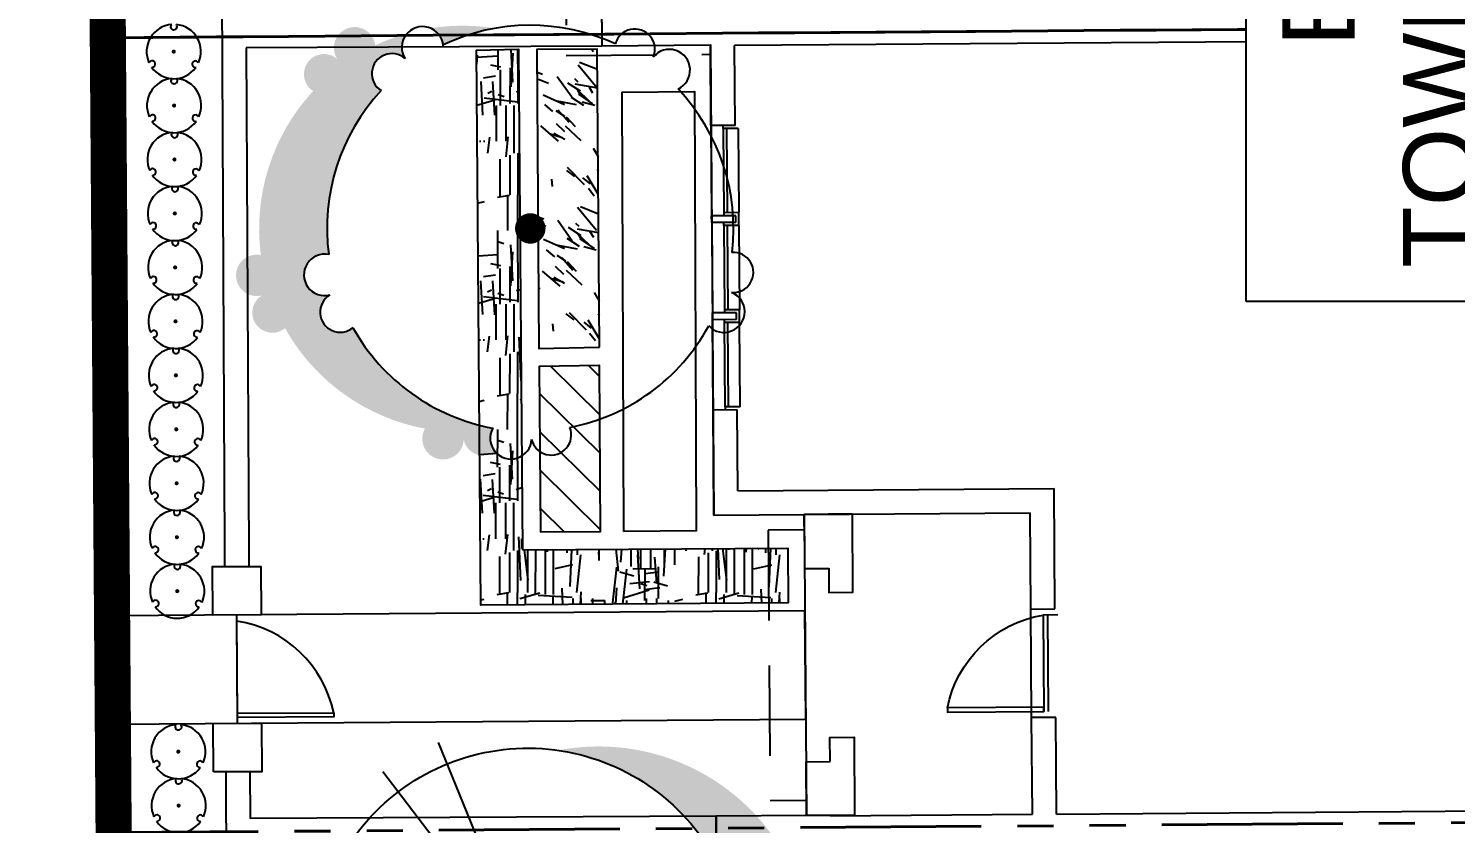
# Model space of a CAD drawing. Header units: feet. Extents: x 919634 to 928945, y 707022 to 708026.
# Drawn here: x 920102.47 to 920141.94, y 707150.99 to 707172.99 of the extents above; entities that cross this region are included whole.
import ezdxf

# ---------------------------------------------------------------- set-up
doc = ezdxf.new("R2010")
doc.units = ezdxf.units.FT
doc.header["$LTSCALE"] = 20
doc.header["$MEASUREMENT"] = 0
for name, pattern in [('PHANTOM2', [1.25, 0.625, -0.125, 0.125, -0.125, 0.125, -0.125]), ('Site Plan$0$HIDDEN2', [0.1875, 0.125, -0.0625]), ('Site Plan$0$PHANTOM2', [1.25, 0.625, -0.125, 0.125, -0.125, 0.125, -0.125])]:
    doc.linetypes.add(name, pattern=pattern)
doc.layers.add('-u-site-propline', color=7, linetype='PHANTOM2', true_color=0xd10000)
for name, color, linetype in [('-u-site-xref', 7, 'Continuous'), ('LK-SHRB-035M', 4, 'Continuous'), ('LK-SHRB-TRNK', 3, 'Continuous'), ('LP-SHRB', 7, 'Continuous'), ('Site Plan$0$-u-site-bldg ID', 7, 'Continuous'), ('Site Plan$0$-u-site-bldg-slab', 6, 'Continuous'), ('Site Plan$0$-u-site-bldg_interior', 252, 'Continuous'), ('Site Plan$0$-u-site-fence', 4, 'Site Plan$0$FENCELINE1'), ('Site Plan$0$-u-site-wall', 4, 'Continuous'), ('Site Plan$0$A-DOOR', 253, 'Continuous'), ('Site Plan$0$SP-BLDG-ROOF ABOVE', 4, 'Site Plan$0$HIDDEN2'), ('x-RL TH7-LP Block$0$L-002', 253, 'Continuous'), ('x-RL TH7-LP Block$0$LK-TREE-013M', 253, 'Continuous'), ('x-RL TH7-LP Block$0$LK-TREE-035M', 253, 'Continuous'), ('x-RL TH7-LP Block$0$LK-TREE-050M', 253, 'Continuous'), ('x-RL TH7-LP Block$0$LK-TREE-TRNK', 253, 'Continuous'), ('x-RL TH7-LP Block$0$LP-PATT-GRND', 253, 'Continuous'), ('x-RL TH7-LP Block$0$LP-PATT-SHAR', 253, 'Continuous'), ('x-RL TH7-LP Block$0$LP-SHAR-BRDR-CONT', 253, 'Continuous'), ('x-RL TH7-LP Block$0$LP-TREE', 253, 'Continuous')]:
    doc.layers.add(name, color=color, linetype=linetype)
for name, color, linetype, lineweight in [('Site Plan$0$SP-LOT LINES', 252, 'Site Plan$0$PHANTOM2', 40), ('Site Plan$0$SP-SIDEWALK', 2, 'Continuous', 25), ('SP-BUILDING-FOOTPRINT', 1, 'Continuous', 25)]:
    doc.layers.add(name, color=color, linetype=linetype, lineweight=lineweight)
doc.layers.add('x-RL TH7-LP Block$0$-u-site-no_plot', color=253, linetype='Continuous', plot=False)
doc.layers.add('x-RL TH7-LP Block$0$LK-TREE-SHAD', color=253, linetype='Continuous', plot=False)
doc.layers.get('-u-site-xref').off()
doc.styles.add('Site Plan$0$ARIAL', font='arial.ttf')
doc.linetypes.add('Site Plan$0$FENCELINE1', pattern='A,0.25,-0.1,[133,ltypeshp.shx,S=0.1,R=0,X=-0.1,Y=0],-0.1,1', length=1.45)

# ---------------------------------------------------------------- blocks, each defined once
blk = doc.blocks.new('Site Plan$0$_Details_TH7_wall')
at = {"layer": 'Site Plan$0$-u-site-fence'}
for p, q in [((-9.913004859930131, -107.4084969323532), (-9.932499398614263, -104.4085602725283)), ((-9.914087890788835, -107.2418337845136), (-9.931416367871217, -104.5752234204851))]:
    blk.add_line(p, q, dxfattribs=at)
blk.add_lwpolyline([(-7.25084930267024, -107.1099414638868), (-7.250104719595247, -107.2245223780162), (-9.914087890788835, -107.2418337845136), (-9.914832473863827, -107.1272528703843)], close=True, dxfattribs=at)
blk.add_arc((-10.42259871041247, -107.7794318359723), 3.241637188778276, 11.91898895340207, 81.28480749917904, dxfattribs=at)
at = {"layer": 'Site Plan$0$-u-site-wall'}
for p, q in [((-10.40425043879077, -85.07796084030997), (-10.26739357749466, -104.411210577935)), ((0.1317326306598261, -88.64501679036766, 1.984161202696665e-08), (-9.708494262071326, -88.71407069975976, 1.984161202701885e-08)), ((-9.708494262071326, -88.71407069975976), (-9.597410092246719, -104.4065089578507)), ((-10.24633523146622, -107.4106630187016), (-10.12104927620385, -125.4107349505648)), ((-9.576349306269549, -107.4063092379365), (-9.55804380448535, -110.0362962071085)), ((3.332330980338156, -109.9458378488198, 1.984113628876105e-08), (-9.558043804718181, -110.036296207225, 1.984113628882971e-08))]:
    blk.add_line(p, q, dxfattribs=at)
for points in [[(-10.602485252567323, -104.41291405283395), (-10.611192813179358, -103.07294234481141), (-9.271221105156824, -103.06423478419937), (-9.26251354454479, -104.40420649222192)], [(-10.574283153271157, -108.75282242068135), (-10.582990713883191, -107.41285071265881), (-9.243019005860658, -107.40414315204677), (-9.234311445248624, -108.74411486006932)]]:
    blk.add_wipeout(points).dxf.layer = 'Site Plan$0$-u-site-wall'
for points in [[(-10.60248525256732, -104.4129140528339), (-10.61119281317936, -103.0729423448114), (-9.271221105156824, -103.0642347841994), (-9.26251354454479, -104.4042064922219)], [(-10.57428315327116, -108.7528224206814), (-10.58299071388319, -107.4128507126588), (-9.243019005860658, -107.4041431520468), (-9.234311445248624, -108.7441148600693)]]:
    blk.add_lwpolyline(points, close=True, dxfattribs=at)
blk = doc.blocks.new('*U239')
at = {"layer": 'Site Plan$0$A-DOOR'}
blk.add_lwpolyline([(-28.625, -31.96847301748949), (-30, -31.96847301748949), (-30, 0), (-28.625, 0)], close=True, dxfattribs=at)
blk.add_arc((-36.41138767640513, 6.143921902290211), 38.89964626533935, 281.5466680525947, 350.9124866484809, dxfattribs=at)
blk = doc.blocks.new('Site Plan')
at = {"layer": 'Site Plan$0$-u-site-bldg-slab'}
blk.add_line((920130.2150401132, 707153.9269503888), (920130.1931424722, 707156.92687047), dxfattribs=at)
at = {"layer": 'Site Plan$0$-u-site-bldg_interior'}
for p, q in [((920118.324234994, 707173.174003488), (920118.3290241691, 707172.5178988954)), ((920185.9107109843, 707172.9901148959), (920121.9957460253, 707172.5235734831)), ((920118.3290241691, 707172.5178988954), (920121.32894318, 707172.5397965285)), ((920121.3452152774, 707170.3105613207), (920121.3290201472, 707172.5292522141)), ((920122.0118641843, 707170.3154274632), (920121.9957460253, 707172.5235734831)), ((920122.0118641843, 707170.3154274632), (920121.3452152774, 707170.3105613207)), ((920121.3452152774, 707170.3105613207), (920121.3634633116, 707167.8106279199)), ((920121.6827124372, 707170.2296892969), (920121.6821041694, 707170.3130204102)), ((920122.0958035656, 707170.2327046175), (920121.6827124372, 707170.2296892969)), ((920121.6827124372, 707170.2296892969), (920121.6997439357, 707167.8964181227)), ((920121.7752886217, 707170.2303650483), (920121.7923201201, 707167.897093874)), ((920122.0958035656, 707170.2327046175), (920122.1128350641, 707167.8994334434)), ((920122.0301121895, 707167.815494062), (920121.3634633116, 707167.8106279199)), ((920121.3648319141, 707167.6231329148), (920121.3634633116, 707167.8106279199)), ((920122.031480821, 707167.6279990572), (920121.3648319141, 707167.6231329148)), ((920121.3648319141, 707167.6231329148), (920121.3830799483, 707165.1231995138)), ((920122.1128350641, 707167.8994334434), (920121.6997439357, 707167.8964181227)), ((920121.6997439357, 707167.8964181227), (920121.7003522036, 707167.8130870094)), ((920121.7023290739, 707167.5422608908), (920121.7017208061, 707167.6255920043)), ((920122.031480792, 707167.627999057), (920122.0301121895, 707167.815494062)), ((920122.1154202021, 707167.5452762116), (920122.1128350641, 707167.8994334434)), ((920122.1154202021, 707167.5452762116), (920121.7023290739, 707167.5422608908)), ((920121.7023290739, 707167.5422608908), (920121.7193605724, 707165.2089897167)), ((920121.7949052583, 707167.5429366422), (920121.8119367568, 707165.2096654681)), ((920122.1154202021, 707167.5452762116), (920122.1324517007, 707165.2120050375)), ((920122.1324517007, 707165.2120050375), (920121.7193605724, 707165.2089897167)), ((920121.7193605724, 707165.2089897167), (920121.7199688401, 707165.1256586033)), ((920122.1350368388, 707164.8578478055), (920122.1324517007, 707165.2120050375)), ((920122.0497288262, 707165.1280656559), (920121.3830799483, 707165.1231995138)), ((920121.3844485508, 707164.9357045087), (920121.3830799483, 707165.1231995138)), ((920122.0510974287, 707164.940570651), (920121.3844485508, 707164.9357045087)), ((920121.4026965848, 707162.4357711078), (920121.3844485508, 707164.9357045087)), ((920121.7219457105, 707164.8548324849), (920121.7213374428, 707164.9381635982)), ((920122.1350368388, 707164.8578478055), (920121.7219457105, 707164.8548324849)), ((920121.7389772091, 707162.5215613106), (920121.7219457105, 707164.8548324849)), ((920121.8315533935, 707162.522237062), (920121.8145218949, 707164.8555082362)), ((920122.0510974287, 707164.940570651), (920122.0497288262, 707165.1280656559)), ((920122.1520683373, 707162.5245766314), (920122.1350368388, 707164.8578478055)), ((920122.0693454917, 707162.4406372502), (920121.4026965848, 707162.4357711078)), ((920122.1520683373, 707162.5245766314), (920121.7389772091, 707162.5215613106)), ((920121.7389772091, 707162.5215613106), (920121.7395854768, 707162.4382301973)), ((920122.085692693, 707160.2011130197), (920122.0693454917, 707162.4406372502)), ((920121.4239099286, 707159.5295979703), (920121.4026965848, 707162.4357711078)), ((920122.085692693, 707160.2011130197), (920130.8354606669, 707160.264981147)), ((920130.8597913791, 707156.9317366125), (920130.8354606669, 707160.264981147)), ((920121.4239099286, 707159.5295979703), (920130.1736779026, 707159.5934660975)), ((920130.1931424722, 707156.92687047), (920130.1736779026, 707159.5934660975)), ((920130.1931424722, 707156.92687047), (920130.8597913791, 707156.9317366125)), ((920130.9443390281, 707156.7656826535), (920130.5312478999, 707156.7626673328)), ((920130.5312478999, 707156.7626673328), (920130.5507124696, 707154.096071705)), ((920130.6562445699, 707156.7635797345), (920130.6757091397, 707154.0969841067)), ((920130.88168902, 707153.9318165312), (920130.2150401132, 707153.9269503888)), ((920130.2345816501, 707151.2498104464), (920130.2150401132, 707153.9269503888)), ((920130.901230557, 707151.2546765888), (920130.88168902, 707153.9318165312)), ((920130.901230557, 707151.2546765888), (920165.8169669943, 707151.5095407981)), ((920121.489603856, 707150.5298381416), (920121.4847377136, 707151.1964870485)), ((920124.6513970544, 707151.2090565036), (920130.2345816501, 707151.2498104464))]:
    blk.add_line(p, q, dxfattribs=at)
for points in [[(920124.5904933069, 707159.5527121547), (920124.5904933038, 707159.5527125621), (920123.923844397, 707159.5478464197), (920123.9347854409, 707158.0489517535), (920124.6014343478, 707158.0538178959), (920124.6013573834, 707158.0643618034)], [(920124.6013573834, 707158.0643618034), (920124.6063004902, 707157.3871689889), (920125.2729493971, 707157.3920351313), (920125.2571422107, 707159.5575787046), (920124.5904933038, 707159.5527125621)], [(920124.6404560106, 707152.7079511696), (920124.6355898682, 707153.3746000766), (920125.3022387751, 707153.379466219), (920125.3179689941, 707151.2244669604), (920124.6513200873, 707151.219600818)], [(920124.6513200873, 707151.219600818), (920123.9846711804, 707151.2147346756), (920123.9738071037, 707152.7030850272), (920124.6404560106, 707152.7079511696)]]:
    blk.add_lwpolyline(points, dxfattribs=at)
at = {"layer": 'Site Plan$0$SP-BLDG-ROOF ABOVE'}
for p, q in [((920123.9288446477, 707158.8628250168), (920123.9238444, 707159.5478460123)), ((920124.6513200873, 707151.219600818), (920124.6513970544, 707151.2090565036))]:
    blk.add_line(p, q, dxfattribs=at)
for points in [[(920121.2517712107, 707183.1123030604), (920117.251877769, 707183.0831062058), (920117.3414707922, 707172.2482096503), (920121.3309187643, 707172.2811981244)], [(920123.9269526652, 707159.1219673529), (920122.9269797017, 707159.1146681423), (920122.9815891578, 707151.633314118), (920123.9815621214, 707151.6406133288)]]:
    blk.add_lwpolyline(points, dxfattribs=at)
at = {"layer": 'Site Plan$0$SP-LOT LINES', "ltscale": 0.4}
for points in [[(920104.6604120372, 707172.7409230993), (920104.499829337, 707194.7403370278), (920198.4973252133, 707195.4264631103), (920198.6579079134, 707173.4270491818)], [(920104.8209947373, 707150.7415091709), (920104.6604120372, 707172.7409230993), (920198.6579079134, 707173.4270491818), (920198.8184906135, 707151.4276352533)], [(920104.8209947373, 707150.7415091709), (920104.9815774375, 707128.7420952424), (920198.9790733136, 707129.4282213248), (920198.8184906135, 707151.4276352533)]]:
    blk.add_lwpolyline(points, close=True, dxfattribs=at)
at = {"layer": 'Site Plan$0$SP-SIDEWALK'}
blk.add_lwpolyline([(920104.7771992207, 707156.741381494), (920104.7990968616, 707153.741461413), (920123.9652063738, 707153.8813627516), (920123.9433087328, 707156.8812828328)], close=True, dxfattribs=at)
at = {"layer": 'Site Plan$0$-u-site-bldg_interior', "xscale": -0.08333333333333333, "yscale": 0.08333333333333333, "zscale": 0.08333333333333333, "rotation": 270.4182178492434}
blk.add_blockref('*U239', (920130.5324644354, 707156.596005106), dxfattribs=at)
at = {"layer": 'Site Plan$0$-u-site-wall', "rotation": 359.8790130252749}
blk.add_blockref('Site Plan$0$_Details_TH7_wall', (920118.3845496813, 707261.1524194956, -1.984351254235182e-08), dxfattribs=at)
at = {"layer": 'Site Plan$0$-u-site-bldg ID', "insert": (920137.1542538366, 707184.6054417683, -1.229882852404105e-07), "char_height": 2, "width": 36.33866244776073, "attachment_point": 2, "rotation": 90, "style": 'Site Plan$0$ARIAL', "bg_fill": 19, "box_fill_scale": 1.5, "bg_fill_color": 256, "bg_fill_transparency": 0}
blk.add_mtext("BLDG. 5 (7-UNITS)\\PTOWNHOME  (REAR LOAD)\\PF.F. = 14.50' N.A.V.D.", dxfattribs=at)
blk = doc.blocks.new('x-RL TH7-LP Block$0$TREE-SIMP-021')
at = {"layer": 'x-RL TH7-LP Block$0$LK-TREE-SHAD'}
h = blk.add_hatch(color=256, dxfattribs=at)
edge = h.paths.add_edge_path()
edge.add_arc((0.1670000000000016, 0), 0.5000000000000239, 260.3865617105897, 278.5936085237907)
edge.add_arc((0.2619320473717437, -0.4475469871519522), 0.05101736742950515, 186.3524412592835, 246.651281477449, ccw=False)
edge.add_arc((0, -2.131628207280301e-14), 0.4999999999999955, 279.61343828940744, 294.98973247718067, ccw=False)
edge = h.paths.add_edge_path()
edge.add_arc((0.1670000000000016, -2.842170943040401e-14), 0.4999999999999858, 285.35812662729506, 294.9897324771812, ccw=False)
edge.add_arc((0.2619320473717153, -0.4475469871519593), 0.05101736742950547, 317.3004536736503, 392.4177406316337)
edge.add_arc((0.3377983859684264, -0.3832874793667926), 0.04937740005396908, 228.3744434168904, 416.8573514313249)
edge.add_arc((0, -4.263256414560601e-14), 0.499999999999984, 316.8519098886588, 366.9897324771847)
edge.add_arc((0.5065839324883825, 0.1108125556681472), 0.0510173674294981, 258.3524412592744, 464.4177406316392)
edge.add_arc((0.4689134968027702, 0.2028230113137752), 0.04937740005396369, 300.3744434168894, 488.8573514313118)
edge.add_arc((0, -2.131628207280301e-14), 0.5000000000000026, 28.85190988865855, 78.98973247718327)
edge.add_arc((0.05115404106064148, 0.5160329129350814), 0.05101736742951309, 330.3524412592923, 399.9472398419138)
edge.add_arc((0.1190060928392711, 0.5086389940592824), 0.04937740005397353, 12.374443416904683, 125.5951215006767, ccw=False)
edge.add_arc((0.2181540410606431, 0.5160329129350814), 0.05101736742948313, -29.647558740707723, 176.4177406316317, ccw=False)
edge.add_arc((0.1670000000000016, -2.842170943040401e-14), 0.5000000000000039, 28.851909888658213, 78.98973247718328, ccw=False)
edge.add_arc((0.6359134968028002, 0.2028230113137681), 0.04937740005397455, -59.62555658313693, 128.85735143134, ccw=False)
edge.add_arc((0.6735839324883557, 0.1108125556681472), 0.05101736742948965, -101.64755874069431, 104.4177406316083, ccw=False)
edge.add_arc((0.1669999999999732, -1.4210854715202e-14), 0.5000000000000059, -43.14809011132962, 6.989732477181519, ccw=False)
edge.add_arc((0.5047983859678311, -0.3832874793662739), 0.04937740005395616, -131.62555658219208, 56.857351430414894, ccw=False)
edge.add_arc((0.4289320473717453, -0.4475469871519522), 0.05101736742948169, -173.64755874072046, 32.41774063164411, ccw=False)
at = {"layer": 'x-RL TH7-LP Block$0$LK-TREE-050M'}
for centre, radius, start, end in [((0.0511540410606699, 0.5160329129350814), 0.05101736742949643, 330.3524412592786, 176.4177406316339), ((-0.04799390716075891, 0.5086389940592824), 0.04937740005396271, 12.3744434168969, 201.2618362351385), ((-0.003777478401218559, 0.003136797043296724), 0.4952442819776592, 100.5015960879655, 151.0925035290089), ((-2.842170943040401e-14, -2.131628207280301e-14), 0.5, 28.85190988865747, 78.98973247718159), ((-0.4749689964509969, 0.2081133238393136), 0.05101736742949643, 42.43331910011396, 248.4177406316341), ((0.4689134968027702, 0.2028230113137681), 0.04937740005396271, 300.3744434168967, 129.2618362351378), ((-0.4985753626810379, 0.1115331750183941), 0.04937740005396271, 84.37444341689746, 273.2618362351384), ((0.5065839324883825, 0.1108125556681472), 0.05101736742949643, 258.3524412592795, 104.4177406316339), ((-2.842170943040401e-14, -2.131628207280301e-14), 0.5, 172.8519098886574, 222.9897324771822), ((-2.842170943040401e-14, -2.131628207280301e-14), 0.5, 316.8519098886569, 6.989732477181856), ((-0.3447010244698276, -0.3874118052906965), 0.05101736742949643, 114.3524412592789, 320.4177406316336), ((0.3377983859684264, -0.3832874793667926), 0.04937740005396271, 228.3744434168969, 57.2618362351381), ((-0.2601426129294566, -0.4397077010247585), 0.04937740005396271, 156.3744434168966, 345.2618362351382), ((0.2619320473717153, -0.4475469871519522), 0.05101736742949643, 183.8540007653813, 32.41774063163366), ((-2.842170943040401e-14, -2.131628207280301e-14), 0.5, 244.8519098886572, 294.9897324771821)]:
    blk.add_arc(centre, radius, start, end, dxfattribs=at)
at = {"layer": 'x-RL TH7-LP Block$0$LK-TREE-TRNK', "const_width": 0.03749999999999999}
blk.add_lwpolyline([(-0.01875000000001137, -2.131628207280301e-14, 1), (0.01874999999998295, -2.131628207280301e-14, 1)], format="xyb", close=True, dxfattribs=at)
blk = doc.blocks.new('x-RL TH7-LP Block$0$TREE-DCID-003')
at = {"layer": 'x-RL TH7-LP Block$0$LK-TREE-SHAD'}
h = blk.add_hatch(color=256, dxfattribs=at)
edge = h.paths.add_edge_path()
edge.add_arc((0.3968856378834573, -0.2333818509402761), 0.05995317584729266, 21.15480853028251, 278.3748018779562)
edge.add_arc((-0.0008743671144202381, -0.001552788357258805), 0.4999999999999888, 279.61343828940755, 324.3885214776163, ccw=False)
edge.add_arc((0.1661256328855529, -0.001552788357258805), 0.4999999999999947, 260.3865617105924, 324.3885214776188)
edge.add_arc((0.5638856378834589, -0.233381850940269), 0.05995317584729203, 21.154808530276114, 278.3748018779562, ccw=False)
edge.add_arc((0.1661256328855529, -0.001552788357258805), 0.5000000000000079, 335.1410889306152, 454.3497853199299)
edge.add_arc((0.1661256328855529, -0.001552788357166435), 0.4999999999999096, 94.34978531993075, 99.61343828940916)
edge.add_arc((-0.0008743671144202381, -0.001552788357258805), 0.4999999999999982, -24.85891106938658, 80.38656171059262, ccw=False)
at = {"layer": 'x-RL TH7-LP Block$0$LK-TREE-013M'}
for q in [(-0.3183592836868456, 0.4595258906471003), (0.4913712824952938, 0.1734434279094685), (-0.3322606496014089, -0.4496665374920354)]:
    blk.add_line((-2.842170943040401e-14, -7.105427357601002e-15), q, dxfattribs=at)
at = {"layer": 'x-RL TH7-LP Block$0$LK-TREE-035M'}
for p, q in [((-2.842170943040401e-14, -7.105427357601002e-15), (-0.4515903841247564, 0.3696693285288433)), ((-2.842170943040401e-14, 0), (0.5297686363884111, 0.0506648332027595)), ((-2.842170943040401e-14, 0), (-0.2008581083670151, -0.5160614421430196))]:
    blk.add_line(p, q, dxfattribs=at)
at = {"layer": 'x-RL TH7-LP Block$0$LK-TREE-050M'}
for centre, radius, start, end in [((-2.842170943040401e-14, 0), 0.5, 94.34978531992998, 204.1974789143562), ((0.001889855033454069, 0.4603848002291073), 0.05995317584729301, 145.5617106720361, 37.37413056032761), ((-2.842170943040401e-14, 0), 0.5, 335.6607324966501, 84.36192919374905), ((-0.3996498600313885, -0.2285557376460972), 0.05995317584729301, 265.5617106720361, 157.3741305603282), ((0.3977600049978776, -0.2318290625830173), 0.05995317584729301, 25.56171067203578, 277.374130560328), ((-2.842170943040401e-14, 0), 0.5, 215.0580211348241, 323.9795308206069)]:
    blk.add_arc(centre, radius, start, end, dxfattribs=at)
at = {"layer": 'x-RL TH7-LP Block$0$LK-TREE-TRNK', "const_width": 0.0375}
blk.add_lwpolyline([(-0.01875000000001137, 0, 1), (0.01874999999998295, 0, 1)], format="xyb", close=True, dxfattribs=at)
blk = doc.blocks.new('x-RL TH7-LP Block', base_point=(1241.699483058532, 168.1706843559634))
at = {"layer": 'x-RL TH7-LP Block$0$LP-PATT-GRND'}
h = blk.add_hatch(dxfattribs=at)
h.set_pattern_fill('LFX-WAVE', color=256, scale=5.5, angle=89.54486262975581, pattern_type=2)
h.set_pattern_definition([(359.5448626297558, (922051.7780222174, 708476.840542703), (5.543516063414728, 5.456136880125248), [1.045, -4.455]), (359.5448626297558, (922051.6702101674, 708477.1164078185), (5.543516063414728, 5.456136880125248), [1.1, -4.4]), (2.724662629755803, (922051.8308360026, 708476.5651144836), (93.54074198513742, 4.757054126195823), [0.991529, -98.1611345]), (359.5448626297558, (922051.6169594865, 708477.3368377733), (5.543516063414728, 5.456136880125248), [1.155, -4.345000000000001]), (359.5448626297558, (922051.5091474367, 708477.6127028888), (5.543516063414728, 5.456136880125248), [1.265, -4.235]), (359.5448626297558, (922051.4558967558, 708477.8331328436), (5.543516063414728, 5.456136880125248), [1.375, -4.125]), (359.5448626297558, (922051.4580812353, 708478.1081241671), (5.543516063414728, 5.456136880125248), [1.375, -4.125]), (359.5448626297558, (922051.5148270834, 708478.3276803301), (5.543516063414728, 5.456136880125248), [1.32, -4.18]), (357.1589626297558, (922051.572009828, 708478.6022347576), (5.499826227944133, -0.04368284423337447), [1.321144, -130.793388]), (356.9422626297558, (922051.6841908369, 708478.8763522893), (5.49982906767068, -0.04369149243173682), [1.211248499999999, -119.9136839999999]), (2.271162629755832, (922051.7959349501, 708479.0954715564), (110.0402204753635, 4.626012724178569), [1.156309, -114.474569]), (353.5358626297558, (922051.9089897509, 708479.4795856179), (54.95457378590053, -5.93671862360315), [1.050774999999999, -104.0265764999999]), (353.2046626297558, (922051.966172495, 708479.7541400454), (5.499828222939492, -0.04368796834649254), [0.9960939999999999, -48.80852350000001]), (6.669862629755747, (922051.9819007482, 708481.7340775753), (38.54247690805446, 5.193989864376465), [0.8868475, -43.4555715]), (355.9685626297558, (922052.0355883251, 708481.5686458853), (5.499828699940631, -0.04368802493359963), [0.8817159999999994, -87.28998849999994]), (179.5448626297558, (922052.9679374498, 708481.2312290663), (-5.543516063414727, -5.456136880125248), [0.88, -4.62]), (353.2046626297558, (922052.0233552394, 708480.0286944731), (5.499828222939492, -0.04368796834649254), [0.9960939999999999, -48.80852350000001]), (356.1783626297558, (922052.0805379838, 708480.3032489008), (5.49982438582798, -0.04369335123179624), [0.936617, -92.7250115]), (355.9685626297558, (922052.137720728, 708480.5778033283), (5.499828699940631, -0.04368802493359963), [0.8817159999999994, -87.28998849999994]), (359.5448626297558, (922052.1399052077, 708480.852794652), (5.543516063414728, 5.456136880125248), [0.88, -4.62]), (182.9113626297558, (922053.7575228513, 708476.7698161855), (-88.04090988989452, -4.800853331624345), [0.936617, -92.7250115]), (179.5448626297558, (922053.7597073308, 708477.0448075092), (-5.543516063414727, -5.456136880125248), [0.99, -4.51]), (179.5448626297558, (922053.7618918106, 708477.3197988326), (-5.543516063414727, -5.456136880125248), [0.99, -4.51]), (179.5448626297558, (922053.7636393943, 708477.5397918915), (-5.543516063414727, -5.456136880125248), [0.935, -4.565]), (182.9113626297558, (922053.7653869778, 708477.7597849503), (-88.04090988989452, -4.800853331624345), [0.936617, -92.7250115]), (182.9113626297558, (922053.7680083533, 708478.0897745386), (-88.04090988989452, -4.800853331624345), [0.936617, -92.7250115]), (179.5448626297558, (922053.769755937, 708478.3097675975), (-5.543516063414727, -5.456136880125248), [0.88, -4.62]), (183.1211626297558, (922053.7719404168, 708478.5847589212), (-82.54108986136256, -4.844431515446729), [0.8817159999999999, -87.2899885]), (179.5448626297558, (922053.7741248963, 708478.8597502447), (-5.543516063414727, -5.456136880125248), [0.825, -4.675]), (179.5448626297558, (922053.7758724798, 708479.0797433035), (-5.543516063414727, -5.456136880125248), [0.825, -4.675]), (179.5448626297558, (922053.7784938553, 708479.4097328918), (-5.543516063414727, -5.456136880125248), [0.825, -4.675]), (182.9113626297558, (922053.7968434837, 708481.7196600098), (-88.04090988989452, -4.800853331624345), [0.936617, -92.7250115]), (179.5448626297558, (922053.7950959002, 708481.4996669512), (-5.543516063414727, -5.456136880125248), [0.77, -4.73]), (359.5448626297558, (922052.967500554, 708481.1762308016), (5.543516063414728, 5.456136880125248), [0.825, -4.675]), (179.5448626297558, (922053.7902900452, 708480.8946860392), (-5.543516063414727, -5.456136880125248), [0.825, -4.675]), (355.4592626297558, (922053.0181298595, 708480.6258112584), (5.499828108548212, -0.04368838570488588), [0.7719634999999994, -76.42421599999992]), (179.5448626297558, (922053.785921086, 708480.3447033922), (-5.543516063414727, -5.456136880125248), [0.77, -4.73]), (359.5448626297558, (922053.0683222691, 708480.0203934506), (5.543516063414728, 5.456136880125248), [0.7150000000000001, -4.785]), (179.5448626297558, (922053.7811152308, 708479.7397224802), (-5.543516063414727, -5.456136880125248), [0.77, -4.73]), (353.8342626297558, (922051.2821640432, 708476.734478237), (5.499825592415559, -0.04368860156956859), [0.5527445, -54.7215735]), (352.4198626297558, (922051.2843485229, 708477.0094695605), (5.499827348946488, -0.04368666475606633), [0.4434264999999997, -43.89899249999997]), (359.5448626297558, (922051.2860961064, 708477.2294626195), (5.543516063414728, 5.456136880125248), [0.33, -5.17]), (359.5448626297558, (922051.2878436899, 708477.4494556781), (5.543516063414728, 5.456136880125248), [0.275, -5.225]), (359.5448626297558, (922051.3214846757, 708481.6843220616), (5.543516063414728, 5.456136880125248), [0.7150000000000001, -4.785]), (179.5448626297558, (922052.0892759023, 708481.4032141952), (-5.543516063414727, -5.456136880125248), [0.77, -4.73]), (359.5448626297558, (922051.3162419248, 708481.0243428849), (5.543516063414728, 5.456136880125248), [0.825, -4.675]), (179.5448626297558, (922052.1390314159, 708480.7427981227), (-5.543516063414727, -5.456136880125248), [0.825, -4.675]), (359.5448626297558, (922051.3118729653, 708480.4743602377), (5.543516063414728, 5.456136880125248), [0.77, -4.73]), (183.6304626297558, (922052.0796641918, 708480.1932523713), (-71.54143437523445, -4.93184050249708), [0.7719634999999999, -76.42421599999999]), (359.5448626297558, (922051.2900281696, 708477.7244470018), (5.543516063414728, 5.456136880125248), [0.22, -5.279999999999999]), (179.5448626297558, (922051.4572074433, 708477.9981276375), (-5.543516063414727, -5.456136880125248), [0.165, -5.335]), (359.5448626297558, (922051.2939602329, 708478.2194313844), (5.543516063414728, 5.456136880125248), [0.22, -5.279999999999999]), (359.5448626297558, (922051.2961447124, 708478.4944227078), (5.543516063414728, 5.456136880125248), [0.275, -5.225]), (184.3084626297558, (922051.967483183, 708479.9191348396), (-60.54178561577355, -5.019194353439782), [0.6622880000000001, -65.56648449999999]), (359.5448626297558, (922051.3048826308, 708479.5943880022), (5.543516063414728, 5.456136880125248), [0.605, -4.895]), (173.8342626297558, (922051.8522439025, 708479.2600294548), (-5.499825592415559, 0.04368860156956912), [0.5527445, -54.7215735]), (359.5448626297558, (922051.3000767758, 708478.9894070904), (5.543516063414728, 5.456136880125248), [0.44, -5.06]), (179.5448626297558, (922051.6828801493, 708478.7113574954), (-5.543516063414727, -5.456136880125248), [0.385, -5.115]), (359.5448626297558, (922054.802926777, 708476.8165134276), (5.543516063414728, 5.456136880125248), [0.99, -4.51]), (359.5448626297558, (922054.7501129919, 708477.0919416473), (5.543516063414728, 5.456136880125248), [0.99, -4.51]), (2.91136262975579, (922054.9107388268, 708476.5406483124), (88.04090988989452, 4.800853331624315), [0.936617, -92.7250115]), (359.5448626297558, (922054.6418640461, 708477.3128084979), (5.543516063414728, 5.456136880125248), [1.1, -4.4]), (359.5448626297558, (922054.589050261, 708477.5882367174), (5.543516063414728, 5.456136880125248), [1.21, -4.29]), (359.5448626297558, (922054.5357995798, 708477.8086666722), (5.543516063414728, 5.456136880125248), [1.265, -4.235]), (359.5448626297558, (922054.4829857947, 708478.0840948917), (5.543516063414728, 5.456136880125248), [1.375, -4.125]), (359.5448626297558, (922054.539731643, 708478.3036510547), (5.543516063414728, 5.456136880125248), [1.32, -4.18]), (357.1589626297558, (922054.5969143874, 708478.5782054822), (5.499826227944133, -0.04368284423337447), [1.321144, -130.793388]), (357.0552626297558, (922054.6540971316, 708478.8527599099), (5.499825502697812, -0.04369529781345632), [1.2661935, -125.353316]), (2.271162629755832, (922054.8208395095, 708479.071442281), (110.0402204753635, 4.626012724178569), [1.156309, -114.474569]), (353.5358626297558, (922054.9338943103, 708479.4555563425), (54.95457378590053, -5.93671862360315), [1.050774999999999, -104.0265764999999]), (353.5358626297558, (922054.9360787898, 708479.730547666), (54.95457378590053, -5.93671862360315), [1.050774999999999, -104.0265764999999]), (6.25466262975575, (922055.0068053076, 708481.7100482999), (44.04230399986845, 5.150283452754916), [0.941446, -93.20338500000001]), (356.1783626297558, (922055.0604928845, 708481.5446166099), (5.49982438582798, -0.04369335123179624), [0.936617, -92.7250115]), (179.5448626297558, (922055.9928420094, 708481.2071997909), (-5.543516063414727, -5.456136880125248), [0.77, -4.73]), (353.5358626297558, (922054.9932615344, 708480.0051020934), (54.95457378590053, -5.93671862360315), [1.050774999999999, -104.0265764999999]), (356.1783626297558, (922055.1054425432, 708480.2792196254), (5.49982438582798, -0.04369335123179624), [0.936617, -92.7250115]), (356.1783626297558, (922055.1076270227, 708480.5542109489), (5.49982438582798, -0.04369335123179624), [0.936617, -92.7250115]), (359.5448626297558, (922055.1098115024, 708480.8292022726), (5.543516063414728, 5.456136880125248), [0.935, -4.565]), (179.5448626297558, (922054.802489881, 708476.761515163), (-5.543516063414727, -5.456136880125248), [1.045, -4.455]), (182.7246626297559, (922054.7501129919, 708477.0919416473), (-93.54074198513742, -4.757054126195793), [0.9915289999999994, -98.16113449999993]), (179.5448626297558, (922054.6418640461, 708477.3128084979), (-5.543516063414727, -5.456136880125248), [0.88, -4.62]), (175.7307626297558, (922054.588176469, 708477.4782401879), (-5.499825582468807, 0.04369200039084085), [0.8268314999999994, -81.85629649999993]), (183.9435626297558, (922054.4808013152, 708477.8091035682), (-66.04160612387757, -4.97554233936623), [0.717112, -70.9941155]), (179.5448626297558, (922054.4829857947, 708478.0840948917), (-5.543516063414727, -5.456136880125248), [0.7150000000000001, -4.785]), (179.5448626297558, (922054.4847333784, 708478.3040879505), (-5.543516063414727, -5.456136880125248), [0.7150000000000001, -4.785]), (179.5448626297558, (922054.5419161228, 708478.5786423782), (-5.543516063414727, -5.456136880125248), [0.77, -4.73]), (179.5448626297558, (922054.6540971316, 708478.8527599099), (-5.543516063414727, -5.456136880125248), [0.88, -4.62]), (182.9113626297558, (922054.711279876, 708479.1273143376), (-88.04090988989452, -4.800853331624345), [0.936617, -92.7250115]), (179.5448626297558, (922054.823460885, 708479.4014318694), (-5.543516063414727, -5.456136880125248), [1.045, -4.455]), (182.1474626297558, (922055.0072422036, 708481.7650465645), (-115.5400423766544, -4.582423130475822), [1.2112485, -119.913684]), (179.5448626297558, (922055.1150542534, 708481.4891814493), (-5.543516063414727, -5.456136880125248), [1.32, -4.18]), (359.5448626297558, (922053.7924745247, 708481.1696773629), (5.543516063414728, 5.456136880125248), [1.32, -4.18]), (177.1589626297558, (922055.1098115024, 708480.8292022726), (-5.499826227944132, 0.04368284423337622), [1.321144, -130.793388]), (359.5448626297558, (922053.7876686697, 708480.5646964508), (5.543516063414728, 5.456136880125248), [1.265, -4.235]), (177.0552626297558, (922055.0504442785, 708480.2796565212), (-5.499825502697813, 0.04369529781345568), [1.266193499999999, -125.3533159999999]), (359.5448626297558, (922053.7832997105, 708480.0147138039), (5.543516063414728, 5.456136880125248), [1.21, -4.29]), (176.8185626297558, (922054.935641894, 708479.6755494011), (-5.499825678228625, 0.04368931481833743), [1.156309, -114.474569]), (89.54486262975581, (922056.7793691395, 708476.3607990571), (-5.499826471769988, 0.04368959164473946), [0, -5.5]), (89.54486262975581, (922056.8221849393, 708481.7506289993), (-5.499826471769988, 0.04368959164473946), [0, -5.5]), (359.5448626297558, (922055.7920217501, 708476.6986527719), (5.543516063414728, 5.456136880125248), [0.99, -4.51]), (359.5448626297558, (922055.7942062296, 708476.9736440954), (5.543516063414728, 5.456136880125248), [0.99, -4.51]), (359.5448626297558, (922055.7959538131, 708477.1936371542), (5.543516063414728, 5.456136880125248), [0.99, -4.51]), (3.630462629755824, (922056.0342965006, 708479.5018166887), (71.54143437523445, 4.931840502497071), [0.7719634999999999, -76.42421599999999]), (356.5320626297557, (922055.743140028, 708477.4690653739), (5.499827454712963, -0.04368993175530136), [1.0464465, -103.5981925]), (359.5448626297558, (922055.7998858766, 708477.6886215367), (5.543516063414728, 5.456136880125248), [0.99, -4.51]), (179.5448626297558, (922056.7920391212, 708477.9557487337), (-5.543516063414727, -5.456136880125248), [0.935, -4.565]), (359.5448626297558, (922055.9159989489, 708478.457723451), (5.543516063414728, 5.456136880125248), [0.88, -4.62]), (356.1783626297558, (922055.8592531002, 708478.2381672879), (5.49982438582798, -0.04369335123179624), [0.936617, -92.7250115]), (179.5448626297558, (922056.7977187679, 708478.6707261751), (-5.543516063414727, -5.456136880125248), [0.88, -4.62]), (355.7307626297558, (922055.9753661725, 708479.0072692021), (5.499825582468807, -0.04369200039084154), [0.8268314999999999, -81.8562965]), (179.5448626297558, (922056.8025246231, 708479.2757070871), (-5.543516063414727, -5.456136880125248), [0.825, -4.675]), (183.6304626297558, (922056.8068935821, 708479.8256897341), (-71.54143437523445, -4.93184050249708), [0.7719634999999999, -76.42421599999999]), (179.5448626297558, (922056.8090780616, 708480.1006810578), (-5.543516063414727, -5.456136880125248), [0.7150000000000001, -4.785]), (3.630462629755824, (922056.0412868353, 708480.3817889242), (71.54143437523445, 4.931840502497071), [0.7719634999999999, -76.42421599999999]), (179.5448626297558, (922056.8138839168, 708480.7056619698), (-5.543516063414727, -5.456136880125248), [0.77, -4.73]), (355.4592626297558, (922056.0465295863, 708481.0417681007), (5.499828108548212, -0.04368838570488588), [0.7719634999999994, -76.42421599999992]), (183.3589626297558, (922056.8191266678, 708481.3656411463), (-77.04125684204745, -4.888205898308247), [0.8268314999999994, -81.85629649999993]), (355.9685626297558, (922055.9417758078, 708481.7026210694), (5.499828699940631, -0.04368802493359963), [0.8817159999999994, -87.28998849999994]), (106.6475626297558, (922054.9098650349, 708476.4306517829), (-5.368747093875172, 16.54317310837613), [0.7480824999999995, -74.06000799999994]), (106.2440626297558, (922054.695551623, 708477.147376808), (-5.368747284716244, 16.54317394668104), [0.5742165, -56.8474665]), (89.54486262975581, (922054.5349257878, 708477.6986701429), (-5.456136880125249, 5.543516063414727), [0.275, -5.225]), (103.5810626297558, (922054.5371102676, 708477.9736614664), (-5.368746988805652, 16.54317192493043), [0.2267704999999999, -22.45031249999999]), (71.10996262975581, (922054.4838595866, 708478.1940914212), (0.04368315681085816, 5.499825374647751), [0.1739265, -17.2186025]), (89.54486262975581, (922054.540168539, 708478.3586493194), (-5.456136880125249, 5.543516063414727), [0.165, -5.335]), (66.34626262975581, (922054.5414792268, 708478.5236441136), (11.21810817872337, 27.41175163637583), [0.418869, -41.46788249999999]), (72.8456626297558, (922054.7095322922, 708478.9073212788), (11.30544885496947, 38.41141667077267), [0.5742165, -56.8474665]), (73.59946262975578, (922054.8788960456, 708479.4559932383), (5.674584235031634, 21.95561699683666), [0.4004055, -39.64019949999999]), (89.54486262975581, (922054.9919508464, 708479.8401072995), (-5.456136880125249, 5.543516063414727), [0.165, -5.335]), (80.08256262975574, (922054.9932615344, 708480.0051020934), (0.04368746326805793, 5.499826913392134), [0.6691025, -32.7860885]), (89.54486262975581, (922055.1085008146, 708480.6642074784), (-5.456136880125249, 5.543516063414727), [0.55, -4.95]), (99.00716262975578, (922055.1128697739, 708481.2141901256), (-5.281368245680155, 27.54282612438713), [0.3345539999999998, -33.12064249999997]), (105.4902626297558, (922055.0604928845, 708481.5446166099), (-5.368761234403335, 16.54316813700176), [0.4004055, -39.64019949999999]), (96.66986262975574, (922055.8448355353, 708476.4232245522), (-5.193989864376479, 38.54247690805446), [0.4434264999999999, -43.8989925]), (95.25546262975578, (922055.7933324376, 708476.8636475658), (-5.106627402591039, 49.54212472433911), [0.5527444999999994, -54.72157349999996]), (80.79866262975577, (922055.7427031322, 708477.414067109), (5.805676667376952, 38.45509187745253), [0.7234095, -71.6177935]), (83.20466262975577, (922055.8583793087, 708478.1281707586), (0.04368796834649293, 5.499828222939492), [0.9960939999999999, -48.80852350000001]), (84.35046262975587, (922055.9762399645, 708479.1172657317), (0.04368531501784927, 5.499825501258021), [0.607497, -60.1419885]), (71.10996262975581, (922056.0360440841, 708479.7218097477), (0.04368315681085816, 5.499825374647751), [0.1739265, -17.2186025]), (89.54486262975581, (922056.0923530367, 708479.8863676457), (-5.456136880125249, 5.543516063414727), [0.33, -5.17]), (94.73926262975581, (922056.0949744122, 708480.216357234), (-5.062904262724225, 55.04195778584432), [0.607497, -60.1419885]), (94.73926262975581, (922056.0447820026, 708480.8217750421), (-5.062904262724225, 55.04195778584432), [0.607497, -60.1419885]), (102.0736626297558, (922055.9945895929, 708481.4271928497), (-5.325064254944668, 22.04299807983268), [0.5070724999999999, -50.2004195]), (93.6304626297558, (922052.8199309757, 708476.4472538276), (-4.931840502497076, 71.54143437523445), [0.7719634999999994, -76.42421599999992]), (86.1783626297559, (922052.7710492538, 708477.2176664296), (0.04369335123179659, 5.49982438582798), [0.9366169999999995, -92.72501149999992]), (82.83506262975585, (922052.8334747491, 708478.152200034), (5.892999188067924, 49.45475440907013), [0.941446, -93.20338500000001]), (78.2349626297558, (922052.9508985091, 708479.0862967424), (0.04368756580062266, 5.499828091209639), [0.280445, -27.7641595]), (89.54486262975581, (922053.0080812533, 708479.3608511701), (-5.456136880125249, 5.543516063414727), [0.385, -5.115]), (78.2349626297558, (922053.0111395248, 708479.7458390231), (0.04368756580062266, 5.499828091209639), [0.280445, -27.7641595]), (97.67496262975578, (922053.0683222691, 708480.0203934506), (-5.237685388765146, 33.04264716469547), [0.3889104999999998, -38.50196349999998]), (94.73926262975581, (922053.0163822757, 708480.4058181996), (-5.062904262724225, 55.04195778584432), [0.607497, -60.1419885]), (94.73926262975581, (922052.9661898661, 708481.0112360074), (-5.062904262724225, 55.04195778584432), [0.607497, -60.1419885]), (99.00716262975578, (922052.9159974564, 708481.6166538153), (-5.281368245680155, 27.54282612438713), [0.3345539999999998, -33.12064249999997]), (109.5279626297557, (922051.8849604755, 708476.4546810583), (-16.149959650448, 44.12968414860805), [0.6437584999999998, -63.73209149999998]), (106.2440626297558, (922051.6697732717, 708477.0614095539), (-5.368747284716244, 16.54317394668104), [0.5742165, -56.8474665]), (89.54486262975581, (922051.5091474367, 708477.6127028888), (-5.456136880125249, 5.543516063414727), [0.275, -5.225]), (116.1099626297558, (922051.5113319164, 708477.8876942123), (-5.456144118367343, 5.543511489442835), [0.1229855, -12.17538849999999]), (75.5086626297558, (922051.4572074433, 708477.9981276375), (0.04368411040834044, 5.49982968270692), [0.2267705, -22.4503125]), (75.5086626297558, (922051.5139532919, 708478.2176838006), (0.04368411040834044, 5.49982968270692), [0.2267705, -22.4503125]), (73.59946262975578, (922051.5706991401, 708478.4372399637), (5.674584235031634, 21.95561699683666), [0.4004055, -39.64019949999999]), (72.8456626297558, (922051.6837539409, 708478.8213540247), (11.30544885496947, 38.41141667077267), [0.5742165, -56.8474665]), (73.59946262975578, (922051.8531176943, 708479.3700259841), (5.674584235031634, 21.95561699683666), [0.4004055, -39.64019949999999]), (71.10996262975581, (922051.966172495, 708479.7541400454), (0.04368315681085816, 5.499825374647751), [0.1739265, -17.2186025]), (79.2400626297558, (922052.0224814477, 708479.9186979436), (5.761935879954665, 32.95527474735766), [0.6149165, -60.876948]), (89.54486262975581, (922052.1372838322, 708480.5228050636), (-5.456136880125249, 5.543516063414727), [0.6599999999999999, -4.84]), (103.5810626297558, (922052.1425265832, 708481.1827842403), (-5.368746988805652, 16.54317192493043), [0.2267704999999999, -22.45031249999999]), (106.2440626297558, (922052.0892759023, 708481.4032141952), (-5.368747284716244, 16.54317394668104), [0.5742165, -56.8474665])])
h.paths.add_polyline_path([(1344.287263114355, 179.5784314324846), (1344.284483260475, 186.9206653302535), (1345.803921243409, 186.9206653367728), (1345.810490233242, 178.4189713639207), (1330.450784889166, 178.4010399378603), (1330.430425366736, 179.5669784400379)])
h = blk.add_hatch(dxfattribs=at)
h.set_pattern_fill('ANSI31', color=256, scale=6)
h.set_pattern_definition([(45, (922058.459998601, 708483.1478250609), (-0.5303300858899107, 0.5303300858899107), [])])
h.paths.add_polyline_path([(1339.211980746593, 180.0765085024759), (1343.793878176017, 180.0784333798802), (1343.793878176133, 181.7463660781505), (1339.194575097645, 181.7463660784997), (1339.211982230772, 180.0763661133824)])
at = {"layer": 'x-RL TH7-LP Block$0$LP-PATT-SHAR'}
h = blk.add_hatch(dxfattribs=at)
h.set_pattern_fill('LAFX-C235-MULCH', color=256, scale=4, pattern_type=2)
h.set_pattern_definition([(4.236394799059999, (922059.3682858322, 708477.6899344464), (-55.99999999996307, -3.999999999998226), [0.196788, -108.099101158]), (11.8886580396, (922061.7959658323, 708479.7178544463), (-19.99999999998795, -3.999999999987124), [0.28226, -77.3836900904]), (18.7586503478, (922058.2052898323, 708479.2381344463), (-12.00135249324568, -3.995940231420409), [0.40684, -210.8370881116]), (26.5650511771, (922058.3797378322, 708478.0606144463), (3.999999999998839, 4.000000000001912), [0.195036, -8.74923497568]), (29.291362171, (922058.2997658323, 708478.6857744463), (-99.99999999996487, -56.0000000000163), [0.34172, -187.7008469828]), (30.5792268725, (922061.9486058323, 708480.5029744463), (-67.99999999995879, -39.99999999999294), [0.18574, -102.0297179592]), (30.96375653209999, (922061.0618458323, 708478.4531344463), (-7.999999999990193, -3.99999999999663), [0.59336, -22.7304477954]), (31.6075022462, (922061.8032458322, 708479.3035344463), (-20.00000000002493, -11.9999999999917), [0.2219, -60.8354494424]), (33.69006752600001, (922060.3713258323, 708476.7231944463), (-7.999999999996394, -3.999999999999507), [0.262072, -14.16013209604]), (34.6951535312, (922060.7929258323, 708480.3066144463), (-11.99999999999839, -7.999999999988333), [0.34478, -62.90077335639999]), (35.188743132, (922059.8043658322, 708476.3234184464), (-107.9704025626283, -76.04204212472915), [0.69372, -214.6014234584]), (35.7538872544, (922061.5270458322, 708478.0678944463), (-28.00000000002642, -19.99999999999163), [0.44784, -122.7755438572]), (36.41637851990001, (922059.0484458322, 708477.8498144463), (-76.01414970793455, -55.98079174272707), [0.55096, -208.255153236]), (36.8698976458, (922058.5178402322, 708479.8995744464), (-12.00000000000615, -7.99999999999078), [0.145372, -19.85462805224]), (37.18470645320001, (922058.5905258323, 708479.3689744463), (-15.99999999999958, -11.99999999998536), [0.26458, -145.3376168468]), (38.9909940425, (922060.0224458323, 708478.6057744463), (-20.0000000000038, -15.99999999999983), [0.196388, -107.877662002]), (39.61068824, (922059.6808058323, 708479.7396544464), (-91.99999999997935, -75.99999999991097), [0.82084, -149.7514050452]), (40.50284838530001, (922061.4470858322, 708479.4198544463), (-135.9659065597899, -116.0399597267622), [0.45884, -215.1704678476]), (41.34777721970001, (922058.5978058323, 708478.8529744464), (-31.99999999991816, -27.9999999999343), [0.24204, -132.9645501448]), (42.58049078329999, (922061.8832058322, 708476.7595344463), (-47.99999999992922, -43.99999999986755), [0.365244, -200.632269924]), (42.84703721090001, (922059.0193658323, 708479.0782144463), (-107.9619766122515, -100.0410496043131), [0.68404, -222.9227381596]), (43.36342295840001, (922059.9424858323, 708479.4343744463), (-68.00000000007914, -64.00000000011224), [0.359924, -98.67542319200001]), (43.95837332399999, (922060.2259658322, 708479.1945344463), (-107.9999999998423, -103.9999999998839), [0.5654399999999999, -155.023745074]), (44.0289780689, (922059.4772858323, 708479.9431744464), (-116.0000000001742, -112.0000000000871), [0.303284, -166.5978840112]), (44.1185960034, (922058.3216058323, 708476.6359744463), (-123.9413914751457, -120.0605325627017), [0.6684, -177.5451185268]), (45.9093804492, (922060.9237658323, 708478.7947344463), (120.0000000000683, 124.0000000000745), [0.32384, -177.8895149972]), (46.19348942400001, (922061.4616058322, 708478.9473744463), (88.04075343188468, 91.961001164119), [0.49352, -132.4726452916]), (46.49433359130001, (922062.2102858323, 708480.0667344463), (71.96612476155346, 76.03207801210893), [0.59128, -109.7536501416]), (47.29061004259999, (922061.9486058323, 708478.5984944464), (44.00000000004975, 47.99999999998922), [0.51436, -70.252845592]), (47.29061004259999, (922058.4306058323, 708479.8049744463), (44.00000000004975, 47.99999999998922), [0.1286, -70.6386294368]), (47.8155566842, (922059.3682858322, 708478.9110544464), (76.00000000003259, 84.00000000000307), [0.3139, -172.4286839816]), (48.6913859865, (922060.7129658323, 708476.6505064464), (27.99999999997342, 32.00000000002454), [0.63864, -175.0884164632]), (48.945186229, (922058.9830458323, 708479.9358944463), (80.00000000014165, 92.00000000004077), [0.298808, -164.139629128]), (49.2891533288, (922058.9103258323, 708476.8322144463), (23.98960873812287, 28.00890345213219), [0.41232, -189.6192475584]), (50.52754015170001, (922058.5178402322, 708478.3804144464), (35.99999999987128, 43.99999999991179), [0.6402800000000001, -87.4505651716]), (50.59933933650001, (922060.8728458323, 708477.9733744463), (35.999999999971, 43.99999999993225), [0.26338, -144.6779873448]), (51.6666598909, (922062.1812058323, 708477.4718544463), (59.99999999990578, 75.99999999987719), [0.398448, -218.8730720772]), (52.1250163489, (922060.2186858322, 708478.3513744463), (12.00000000000035, 15.99999999999941), [0.165748, -45.4412674816]), (52.5238204386, (922059.3101258322, 708479.7251344463), (52.00000000003287, 67.99999999994802), [0.274768, -150.9336970072]), (52.74471054640001, (922059.5790458323, 708477.3119344463), (12.00571148050183, 15.99571479635884), [0.64836, -124.9541741904]), (52.853313302, (922061.4325658323, 708477.2901344463), (11.99999999998811, 15.99999999999677), [0.300924, -165.3010089128]), (52.853313302, (922058.3215898323, 708477.2392544464), (11.99999999998811, 15.99999999999677), [0.6018399999999999, -165.0000854696]), (53.42696902149999, (922060.6257258323, 708480.0812944464), (80.00000000000671, 108.0000000000848), [0.280572, -154.1215008996]), (55.0079798014, (922061.9704058323, 708478.0315344463), (8.000000000000005, 11.99999999998184), [0.2661719999999999, -48.56004884799999]), (55.58163552090001, (922060.6548058323, 708478.4022544463), (51.97263882129674, 76.01871357711228), [0.4758, -169.2769596504]), (55.88552705470001, (922060.8001658323, 708479.2163344463), (7.999999999982264, 11.99999999999247), [0.54432, -149.2288414084]), (56.30993247399999, (922060.1242058323, 708477.1447744464), (3.999999999999508, 7.999999999996393), [0.7338, -13.68840068556]), (56.30993247399999, (922059.2083658322, 708477.4500544464), (3.999999999999508, 7.999999999996393), [0.28828, -14.13392479544]), (56.59217541029999, (922061.7232858323, 708480.1612544464), (108.0552685508548, 163.9635902827126), [0.40924, -210.3797519764]), (57.14427804959999, (922058.1544098323, 708477.7117344463), (36.02656141108064, 55.98291590184687), [0.41532, -147.1516050132]), (57.99461679189999, (922059.4772858323, 708476.7013864464), (11.99999999999397, 19.99999999998042), [0.4114399999999999, -37.32449366455999]), (60.708637829, (922060.5457658323, 708476.3524944463), (56.00000000001632, 99.99999999996487), [0.3417, -187.7008469828]), (62.81888891450001, (922059.8843258322, 708478.3368144464), (4.000000000003781, 7.99999999999943), [0.302324, -166.0707500204]), (65.1794586645, (922061.3089658322, 708480.0231344464), (23.98016984858512, 52.00914779172928), [0.64068, -237.3845405396]), (66.2505055071, (922059.6953658323, 708477.0502944463), (27.99999999999469, 63.99999999988719), [0.397056, -108.8549478608]), (68.1985905136, (922059.7534858322, 708478.6638944463), (4.000000000010463, 11.999999999997), [0.5479999999999999, -20.99266290064]), (68.4590240815, (922060.2041658323, 708479.6814944464), (51.99999999990812, 132.0000000000264), [0.296948, -163.116638836]), (69.1022345012, (922058.8958058322, 708477.4500544464), (31.96079913338266, 84.01492319077363), [0.42792, -145.1742755116]), (69.22774531800002, (922062.1012458323, 708477.2610544463), (11.99999999996873, 31.99999999999514), [0.225444, -123.83905563]), (70.3461759419, (922060.6548058323, 708477.3628144463), (4.000000000006307, 11.99999999998665), [0.64832, -58.8159421784]), (70.9743939624, (922061.2871658322, 708476.8685744463), (4.000000000009033, 12.00000000000449), [0.44592, -122.2569542368]), (71.5650511771, (922059.1720058323, 708478.3222944463), (-1.536326621476292e-12, 4.000000000002049), [0.6205999999999999, -12.02850691588]), (72.9794743885, (922061.1999658323, 708477.4427744463), (43.99999999994675, 144.0000000000047), [0.372476, -204.6055718795999]), (74.8459319497, (922059.1792858322, 708480.1612544464), (39.99999999994552, 147.9999999999274), [0.361464, -198.555606126]), (78.690067526, (922058.7940458322, 708476.2507344463), (-6.269429420058259e-13, 4.000000000000169), [0.593, -19.80307453568]), (79.91940201250002, (922061.8541258323, 708477.3773744464), (11.99999999994069, 67.99999999995808), [0.6644399999999999, -182.1578872004]), (93.0664855011, (922060.2404858322, 708477.9443344463), (3.963425912546002, -76.00191612744558), [0.4076399999999999, -147.8084333904])])
h.paths.add_polyline_path([(1338.694547936437, 181.7463660784997), (1330.44137019664, 181.7467582436511), (1330.439840059262, 180.0766257750802), (1338.712009390583, 180.0711546798702), (1338.694602257456, 181.7411546449875)])
at = {"layer": 'x-RL TH7-LP Block$0$-u-site-no_plot'}
blk.add_line((1241.699483058532, 168.1706843559634), (1396.366149725276, 168.1706843558932), dxfattribs=at)
at = {"layer": 'x-RL TH7-LP Block$0$L-002'}
for points in [[(1344.287263114355, 179.5784314324846), (1344.284483260475, 186.9206653302535), (1345.803921243409, 186.9206653367728), (1345.810490233242, 178.4189713639207), (1330.450784889166, 178.4010399378603), (1330.430425366736, 179.5669784400379)], [(1339.211980746593, 180.0765085024759), (1343.793878176017, 180.0784333798802), (1343.793878176133, 181.7463660781505), (1339.194575097645, 181.7463660784997), (1339.211982230772, 180.0763661133824)]]:
    blk.add_lwpolyline(points, close=True, dxfattribs=at)
at = {"layer": 'x-RL TH7-LP Block$0$LP-SHAR-BRDR-CONT'}
for points in [[(1343.794052272919, 182.3911393356975), (1331.637254601694, 182.4240627852269), (1331.637254601694, 184.4240627852269), (1343.794052273035, 184.3911393356975)], [(1338.694547936437, 181.7463660784997), (1330.44137019664, 181.7467582436511), (1330.439840059262, 180.0766257750802), (1338.712009390583, 180.0711546798702), (1338.694602257456, 181.7411546449875)]]:
    blk.add_lwpolyline(points, close=True, dxfattribs=at)
at = {"layer": 'x-RL TH7-LP Block$0$LP-TREE'}
for name, p, xscale, yscale, zscale, rotation in [('x-RL TH7-LP Block$0$TREE-DCID-003', (1355.687515953439, 179.6481108901789), -11.8270734553083, 11.8270734553083, 11.82707345530831, 270.4580323860677), ('x-RL TH7-LP Block$0$TREE-SIMP-021', (1335.391952441423, 179.8578751748428), 11.24595552882447, 11.24595552882447, 9.733612224634927, 270)]:
    blk.add_blockref(name, p, dxfattribs=dict(at, xscale=xscale, yscale=yscale, zscale=zscale, rotation=rotation))
blk = doc.blocks.new('SHRUB-LRG-020')
at = {"layer": 'LK-SHRB-035M'}
for centre, radius, start, end in [((0, 0), 0.5, 94.34978531993045, 204.197478914356), ((0.001889855033477161, 0.4603848002291109), 0.05995317584729301, 145.5617106720357, 37.37413056032797), ((0, 0), 0.5, 335.6607324966503, 84.36192919374862), ((-0.3996498600313707, -0.2285557376460936), 0.05995317584729301, 265.5617106720358, 157.3741305603279), ((0.3977600049978971, -0.2318290625830173), 0.05995317584729301, 25.56171067203576, 277.3741305603279), ((0, 0), 0.5, 215.0580211348241, 323.979530820607)]:
    blk.add_arc(centre, radius, start, end, dxfattribs=at)
at = {"layer": 'LK-SHRB-TRNK', "const_width": 0.0375}
blk.add_lwpolyline([(-0.01875000000000071, 0, 1), (0.01875000000000071, 0, 1)], format="xyb", close=True, dxfattribs=at)

msp = doc.modelspace()

# ---------------------------------------------------------------- block references
at = {"layer": '-u-site-xref'}
msp.add_blockref('Site Plan', (0, 0), dxfattribs=at)

# ---------------------------------------------------------------- next in the draw order: linework, layer by layer
at = {"layer": '-u-site-propline', "const_width": 1}
msp.add_lwpolyline([(920947.0000886252, 707545.9204017931), (920946.2013768834, 707600.8345230455), (920548.4734135537, 707598.2488059332), (920114.5755185183, 707595.4173937511), (920115.1048384466, 707522.8953291861), (920102.9668962085, 707404.7482034572), (920105.5431136015, 707051.8130943171), (920991.6971269739, 707057.367269914), (920991.4728619354, 707093.1250671773), (921085.439179533, 707093.7985091242), (921082.2021453959, 707546.7798329409)], close=True, dxfattribs=at)
at = {"layer": 'SP-BUILDING-FOOTPRINT'}
msp.add_lwpolyline([(920118.2536759288, 707182.8404126384), (920118.3290241691, 707172.5178988954), (920121.3289431799, 707172.5397965285), (920121.4239099286, 707159.5295979703), (920123.9238444, 707159.5478460123), (920123.9846711773, 707151.2147350832), (920121.4847377136, 707151.1964870485), (920121.5698952061, 707139.5301311774), (920123.5698884882, 707139.5447299446), (920123.6453136959, 707129.2116718873), (920121.6453834545, 707129.194815843), (920121.7402572384, 707116.1973554208), (920117.7403637806, 707116.1681585631), (920117.8109226117, 707106.5017814909), (920123.8107630082, 707106.5455446977), (920123.8107630082, 707106.5455446977), (920155.9765722989, 707106.7804002202)], dxfattribs=at)

# ---------------------------------------------------------------- next in the draw order: block references
at = {"layer": '-u-site-xref', "rotation": 270.3936340929644}
msp.add_blockref('x-RL TH7-LP Block', (920104.0156481654, 707261.0719032667, -0.0001225275146980879), dxfattribs=at)
at = {"layer": 'LP-SHRB', "xscale": 1.502163410681632, "yscale": 1.502163410681632, "zscale": 1.502163410681632}
for p in [(920106.4835928312, 707172.3568018297), (920106.4933222122, 707170.8635379415), (920106.5030515933, 707169.3702740533), (920106.5127809744, 707167.8770101651), (920106.5225103555, 707166.383746277), (920106.5322397365, 707164.8904823888), (920106.5419691176, 707163.3972185006), (920106.5516984987, 707161.9039546124), (920106.5614278797, 707160.4106907243), (920106.5711572608, 707158.9174268361), (920106.5808866419, 707157.4241629479), (920106.6100747851, 707152.9828352351), (920106.6198041661, 707151.4895713469)]:
    msp.add_blockref('SHRUB-LRG-020', p, dxfattribs=at)

doc.saveas('drawing.dxf')
